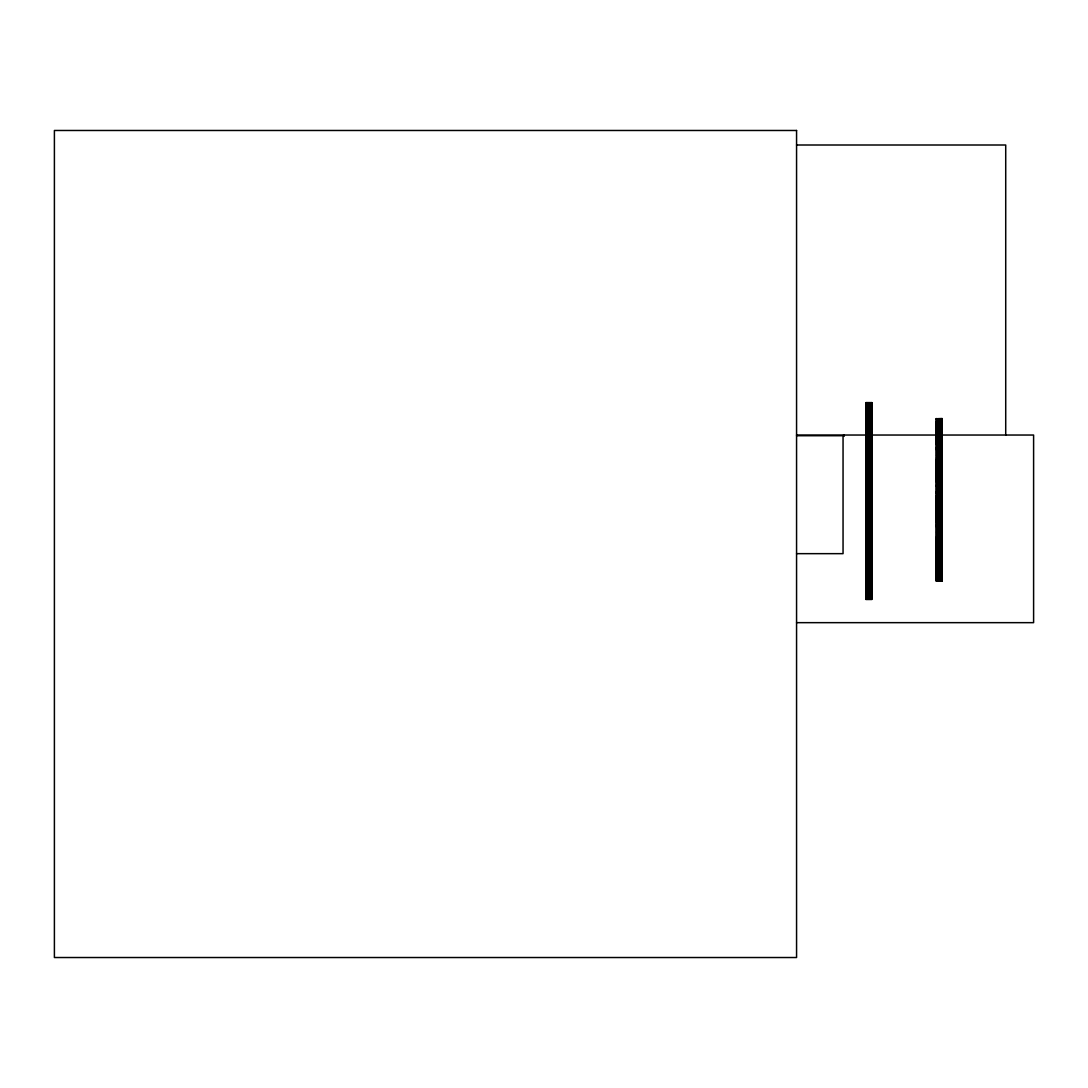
<?xml version="1.0" encoding="UTF-8"?>
<svg xmlns="http://www.w3.org/2000/svg" width="1088" height="1088" viewBox="0 0 1088 1088"><rect width="100%" height="100%" fill="white"/><g stroke="black" fill="none" stroke-linecap="round" stroke-linejoin="round"><path stroke-width="1.5" d="M796.566 145.003L1005.72 145.003L1005.72 435.037M865.994 402.832L871.801 402.832M865.994 403.199L871.801 403.172M865.994 403.743L871.801 403.743M870.93 403.92L870.93 598.291M865.994 404.11L871.801 404.11M865.994 404.532L871.801 404.532M865.994 405.008L871.801 405.008M865.994 405.334L871.801 405.334M865.994 405.906L871.801 405.906M865.994 406.123L871.801 406.123M865.994 406.912L871.801 406.803M865.994 407.714L871.801 407.714M865.994 408.503L871.801 408.503M865.994 408.612L871.801 408.612M865.994 409.306L871.801 409.306M865.994 409.51L871.801 409.51M865.994 410.094L871.801 410.094M865.994 410.407L871.801 410.407M865.994 410.897L871.801 410.897M865.994 411.318L871.801 411.318M865.994 411.686L871.801 411.686M865.994 412.216L871.801 412.216M865.994 412.474L871.801 412.474M865.994 413.277L871.801 413.114M865.994 414.011L871.801 414.066M865.994 414.868L871.801 414.868M865.994 414.922L871.801 414.922M865.994 415.657L871.801 415.657M865.994 415.82L871.801 415.82M865.994 416.459L871.801 416.459M865.994 416.718L871.801 416.718M865.994 417.248L871.801 417.248M865.994 417.629L871.801 417.629M865.994 418.05L871.801 418.05M865.994 418.526L871.801 418.526M865.994 418.839L871.801 418.839M942.099 418.744L936.292 418.744L942.099 418.513L942.099 581.21M936.292 419.057L942.099 419.098M936.292 419.193L942.099 419.193M865.994 419.424L871.801 419.642M936.292 419.682L942.099 419.75M865.994 420.335L871.801 420.498M936.292 420.648L942.099 420.566M865.994 421.233L871.801 421.41M936.292 421.437L942.099 421.437M936.292 421.559L942.099 421.559M865.994 422.13L871.801 422.13M865.994 422.321L871.801 422.321M936.292 422.321L942.099 422.321M936.292 422.457L942.099 422.457M865.994 423.042L871.801 423.042M865.994 423.232L871.801 423.232M936.292 423.205L942.099 423.205M936.292 423.368L942.099 423.368M865.994 423.939L871.801 423.939M865.994 424.143L871.801 424.143M936.292 424.089L942.099 424.089M936.292 424.266L942.099 424.266M865.994 424.837L871.801 424.837M865.994 425.068L871.801 425.068M936.292 424.973L942.099 424.973M936.292 425.177L942.099 425.177M865.994 425.748L871.801 425.748M865.994 425.979L871.801 425.979M936.292 425.857L942.099 425.857M936.292 426.074L942.099 426.074M865.994 426.646L871.801 426.646M865.994 426.89L871.801 426.89M936.292 426.727L942.099 426.727M936.292 426.986L942.099 426.986M865.994 427.543L871.801 427.543M865.994 427.802L871.801 427.802M936.292 427.611L942.099 427.611M936.292 427.883L942.099 427.883M865.994 428.454L871.801 428.454M936.292 428.495L942.099 428.495M865.994 428.713L871.801 428.713M936.292 428.794L942.099 428.794M865.994 429.352L871.801 429.352M936.292 429.379L942.099 429.379M865.994 429.624L871.801 429.624M936.292 429.692L942.099 429.692M865.994 430.25L871.801 430.25M936.292 430.263L942.099 430.263M865.994 430.535L871.801 430.535M936.292 430.59L942.099 430.59M865.994 431.147L871.801 431.147M936.292 431.147L942.099 431.147M865.994 431.446L871.801 431.446M936.292 431.501L942.099 431.501M865.994 432.058L871.801 432.058M936.292 432.018L942.099 432.018M865.994 432.358L871.801 432.358M936.292 432.398L942.099 432.398M865.994 432.956L871.801 432.956M936.292 432.902L942.099 432.902M865.994 433.269L871.801 433.269M936.292 433.31L942.099 433.31M865.994 433.854L871.801 433.854M936.292 433.786L942.099 433.786M865.994 434.18L871.801 434.18M936.292 434.207L942.099 434.207M865.994 434.765L871.801 434.765M936.292 434.67L942.099 434.67M796.566 435.037L867.408 435.037M870.781 435.037L937.094 435.037M941.623 435.037L1033.6 435.037L1033.6 622.662L796.566 622.662M865.994 435.091L871.801 435.091M936.292 435.105L942.099 435.105M796.566 435.717L843.05 435.717L843.05 553.656L796.566 553.656M865.994 435.662L871.801 435.662M936.292 435.54L942.099 435.54M865.994 436.002L871.801 436.002M936.292 436.016L942.099 436.016M865.994 436.56L871.801 436.56M936.292 436.424L942.099 436.424M865.994 436.914L871.801 436.914M936.292 436.914L942.099 436.914M936.292 437.308L942.099 437.308M865.994 437.458L871.801 437.458M865.994 437.825L871.801 437.825M936.292 437.825L942.099 437.825M936.292 438.192L942.099 438.192M865.994 438.355L871.801 438.355M865.994 438.736L871.801 438.736M936.292 438.722L942.099 438.722M936.292 439.076L942.099 439.076M865.994 439.266L871.801 439.266M865.994 439.647L871.801 439.647M936.292 439.634L942.099 439.634M936.292 439.946L942.099 439.946M865.994 440.164L871.801 440.164M865.994 440.558L871.801 440.558M936.292 440.531L942.099 440.531M936.292 440.83L942.099 440.83M865.994 441.062L871.801 441.062M865.994 441.47L871.801 441.47M936.292 441.429L942.099 441.429M936.292 441.714L942.099 441.714M865.994 441.959L871.801 441.959M865.994 442.381L871.801 442.381M936.292 442.34L942.099 442.34M936.292 442.585L942.099 442.585M865.994 442.857L871.801 442.857M865.994 443.292L871.801 443.292M936.292 443.238L942.099 443.238M936.292 443.469L942.099 443.469M865.994 443.754L871.801 443.754M865.994 444.203L871.801 444.203M936.292 444.135L942.099 444.135M936.292 444.353L942.099 444.353M865.994 444.666L871.801 444.666M865.994 445.114L871.801 445.114M936.292 445.046L942.099 445.223M865.994 445.563L871.801 445.563M865.994 446.026L871.801 446.026M936.292 445.944L942.099 446.107M865.994 446.461L871.801 446.461M865.994 446.923L871.801 446.923M936.292 446.842L942.099 446.991M865.994 447.358L871.801 447.358M936.292 447.753L942.099 447.753M865.994 447.834L871.801 447.834M936.292 447.862L942.099 447.862M865.994 448.256L871.801 448.256M936.292 448.65L942.099 448.65M865.994 448.746L871.801 448.746M936.292 448.746L942.099 448.746M865.994 449.154L871.801 449.154M936.292 449.548L942.099 449.548M865.994 449.657L871.801 449.657M936.292 449.63L942.099 449.63M865.994 450.051L871.801 450.051M865.994 450.568L871.801 450.568M865.994 450.949L871.801 450.949M865.994 451.479L871.801 451.479M865.994 451.846L871.801 451.846M936.292 452.268L942.099 452.254M865.994 452.377L871.801 452.377M865.994 452.744L871.801 452.744M936.292 453.152L942.099 453.138M865.994 453.288L871.801 453.288M865.994 453.642L871.801 453.642M936.292 454.05L942.099 454.022M865.994 454.199L871.801 454.199M865.994 454.539L871.801 454.539M936.292 454.947L942.099 454.906M865.994 455.11L871.801 455.11M865.994 455.437L871.801 455.437M936.292 455.777L942.099 455.858M865.994 456.008L871.801 456.008M865.994 456.334L871.801 456.334M936.292 456.756L942.099 456.647M865.994 456.919L871.801 456.919M865.994 457.232L871.801 457.232M936.292 457.654L942.099 457.531M865.994 457.83L871.801 457.83M865.994 458.13L871.801 458.13M936.292 458.402L942.099 458.551M865.994 458.728L871.801 458.728M865.994 459.027L871.801 459.027M936.292 459.286L942.099 459.286M936.292 459.449L942.099 459.449M865.994 459.639L871.801 459.639M865.994 459.925L871.801 459.925M936.292 460.17L942.099 460.17M936.292 460.346L942.099 460.346M865.994 460.537L871.801 460.537M865.994 460.822L871.801 460.822M936.292 461.04L942.099 461.04M936.292 461.258L942.099 461.258M865.994 461.448L871.801 461.448M865.994 461.706L871.801 461.706M936.292 461.91L942.099 461.91M936.292 462.142L942.099 462.142M865.994 462.359L871.801 462.359M865.994 462.604L871.801 462.604M936.292 462.794L942.099 462.794M936.292 463.039L942.099 463.039M865.994 463.257L871.801 463.257M865.994 463.502L871.801 463.502M936.292 463.665L942.099 463.665M936.292 463.95L942.099 463.95M865.994 464.154L871.801 464.154M865.994 464.399L871.801 464.399M936.292 464.535L942.099 464.535M936.292 464.834L942.099 464.834M865.994 465.066L871.801 465.066M865.994 465.283L871.801 465.283M936.292 465.419L942.099 465.419M936.292 465.732L942.099 465.732M865.994 465.963L871.801 465.963M865.994 466.181L871.801 466.181M936.292 466.29L942.099 466.29M936.292 466.643L942.099 466.643M865.994 466.874L871.801 466.874M865.994 467.078L871.801 467.078M936.292 467.16L942.099 467.16M936.292 467.527L942.099 467.527M865.994 467.772L871.801 467.772M865.994 467.962L871.801 467.962M936.292 468.044L942.099 468.044M936.292 468.425L942.099 468.425M865.994 468.67L871.801 468.67M865.994 468.86L871.801 468.86M936.292 468.914L942.099 468.914M936.292 469.322L942.099 469.322M865.994 469.581L871.801 469.581M865.994 469.744L871.801 469.744M936.292 469.785L942.099 469.785M936.292 470.22L942.099 470.22M865.994 470.478L871.801 470.642M936.292 470.669L942.099 470.669M936.292 471.118L942.099 471.118M865.994 471.376L871.801 471.526M936.292 471.539L942.099 471.539M936.292 472.015L942.099 472.015M865.994 472.274L871.801 472.423M936.292 472.41L942.099 472.41M936.292 472.899L942.099 472.899M865.994 473.307L871.801 473.185M936.292 473.28L942.099 473.28M936.292 473.797L942.099 473.797M865.994 474.082L871.801 474.191M936.292 474.15L942.099 474.15M936.292 474.694L942.099 474.694M865.994 475.089L871.801 474.98M936.292 475.021L942.099 475.021M936.292 475.578L942.099 475.578M865.994 475.973L871.801 475.878M936.292 475.891L942.099 475.891M936.292 476.476L942.099 476.476M865.994 476.857L871.801 476.775M936.292 476.762L942.099 476.762M936.292 477.374L942.099 477.374M936.292 477.632L942.099 477.632M865.994 477.673L871.801 477.741M936.292 478.258L942.099 478.258M936.292 478.502L942.099 478.502M936.292 479.155L942.099 479.155M865.994 479.468L871.801 479.468M936.292 479.373L942.099 479.373M865.994 479.522L871.801 479.522M936.292 480.039L942.099 480.039M936.292 480.243L942.099 480.243M936.292 480.937L942.099 480.937M865.994 481.29L871.801 481.25M936.292 481.114L942.099 481.114M936.292 481.821L942.099 481.821M865.994 482.174L871.801 482.147M936.292 481.97L942.099 481.97M936.292 482.841L942.099 482.718M865.994 483.045L871.801 483.058M936.292 483.711L942.099 483.602M865.994 483.942L871.801 483.929M936.292 484.486L942.099 484.568M865.994 484.826L871.801 484.826M936.292 485.37L942.099 485.37M936.292 485.438L942.099 485.438M865.994 485.724L871.801 485.71M936.292 486.254L942.099 486.254M936.292 486.309L942.099 486.309M865.994 486.581L871.801 486.608M936.292 487.138L942.099 487.166M865.994 487.465L871.801 487.506M936.292 488.036L942.099 488.022M865.994 488.349L871.801 488.39M936.292 488.906L942.099 488.893M936.292 489.75L942.099 489.79M936.292 490.606L942.099 490.674M865.994 490.974L871.801 490.974M865.994 491.055L871.801 491.055M936.292 491.477L942.099 491.477M936.292 491.558L942.099 491.558M865.994 491.939L871.801 491.858M936.292 492.334L942.099 492.334M936.292 492.442L942.099 492.442M865.994 492.823L871.801 492.728M936.292 493.19L942.099 493.19M936.292 493.326L942.099 493.326M865.994 493.612L871.801 493.707M936.292 494.047L942.099 494.197M865.994 494.591L871.801 494.482M936.292 494.904L942.099 495.081M865.994 495.353L871.801 495.475M936.292 495.761L942.099 495.761M936.292 495.951L942.099 495.951M865.994 496.223L871.801 496.223M865.994 496.359L871.801 496.359M936.292 496.618L942.099 496.618M936.292 496.835L942.099 496.835M865.994 497.094L871.801 497.094M865.994 497.243L871.801 497.243M936.292 497.474L942.099 497.474M936.292 497.706L942.099 497.706M865.994 497.978L871.801 497.978M865.994 498.127L871.801 498.127M936.292 498.318L942.099 498.318M936.292 498.59L942.099 498.59M865.994 498.848L871.801 498.848M865.994 499.011L871.801 499.011M936.292 499.188L942.099 499.188M936.292 499.46L942.099 499.46M865.994 499.705L871.801 499.705M865.994 499.882L871.801 499.882M936.292 500.045L942.099 500.045M936.292 500.33L942.099 500.33M865.994 500.766L871.801 500.575M936.292 500.888L942.099 500.888M936.292 501.201L942.099 501.201M865.994 501.446L871.801 501.446M865.994 501.636L871.801 501.636M936.292 501.758L942.099 501.758M936.292 502.071L942.099 502.071M865.994 502.316L871.801 502.316M865.994 502.506L871.801 502.506M936.292 502.602L942.099 502.602M936.292 502.928L942.099 502.928M865.994 503.186L871.801 503.186M865.994 503.377L871.801 503.377M936.292 503.458L942.099 503.458M936.292 503.798L942.099 503.798M865.994 504.043L871.801 504.043M865.994 504.247L871.801 504.247M936.292 504.315L942.099 504.315M936.292 504.669L942.099 504.669M865.994 504.914L871.801 504.914M865.994 505.118L871.801 505.118M936.292 505.158L942.099 505.158M936.292 505.539L942.099 505.539M865.994 505.77L871.801 505.77M865.994 505.974L871.801 505.974M936.292 506.002L942.099 506.002M936.292 506.396L942.099 506.396M865.994 506.641L871.801 506.641M865.994 506.845L871.801 506.845M936.292 506.858L942.099 506.858M936.292 507.266L942.099 507.266M865.994 507.498L871.801 507.498M865.994 507.702L871.801 507.702M936.292 507.702L942.099 507.702M936.292 508.123L942.099 508.123M865.994 508.354L871.801 508.354M865.994 508.572L871.801 508.572M936.292 508.545L942.099 508.545M936.292 508.98L942.099 508.98M865.994 509.225L871.801 509.225M936.292 509.388L942.099 509.388M865.994 509.429L871.801 509.429M936.292 509.837L942.099 509.837M865.994 510.082L871.801 510.082M865.994 510.286L871.801 510.286M936.292 510.231L942.099 510.231M936.292 510.694L942.099 510.694M865.994 510.938L871.801 510.938M865.994 511.156L871.801 511.156M936.292 511.074L942.099 511.074M936.292 511.55L942.099 511.55M865.994 511.795L871.801 511.795M865.994 512.013L871.801 512.013M936.292 511.918L942.099 511.918M936.292 512.407L942.099 512.407M865.994 512.638L871.801 512.638M936.292 512.747L942.099 512.747M865.994 512.87L871.801 512.87M936.292 513.264L942.099 513.264M865.994 513.495L871.801 513.495M936.292 513.59L942.099 513.59M865.994 513.726L871.801 513.726M936.292 514.107L942.099 514.107M865.994 514.352L871.801 514.352M865.994 514.583L871.801 514.583M936.292 514.42L942.099 514.42M936.292 514.964L942.099 514.964M865.994 515.209L871.801 515.209M936.292 515.263L942.099 515.263M865.994 515.44L871.801 515.44M936.292 515.807L942.099 515.807M865.994 516.052L871.801 516.052M936.292 516.093L942.099 516.093M865.994 516.283L871.801 516.283M936.292 516.65L942.099 516.65M865.994 516.909L871.801 516.909M936.292 516.922L942.099 516.922M865.994 517.14L871.801 517.14M936.292 517.507L942.099 517.507M865.994 517.752L871.801 517.752M936.292 517.752L942.099 517.752M865.994 517.983L871.801 517.983M936.292 518.35L942.099 518.35M865.994 518.595L871.801 518.595M936.292 518.582L942.099 518.582M865.994 518.84L871.801 518.84M936.292 519.194L942.099 519.194M865.994 519.452L871.801 519.452M936.292 519.398L942.099 519.398M865.994 519.683L871.801 519.683M936.292 520.023L942.099 520.023M936.292 520.227L942.099 520.227M865.994 520.295L871.801 520.295M865.994 520.526L871.801 520.526M936.292 520.866L942.099 520.866M865.994 521.138L871.801 521.138M936.292 521.057L942.099 521.057M865.994 521.383L871.801 521.383M936.292 521.71L942.099 521.71M865.994 521.982L871.801 521.982M936.292 521.873L942.099 521.873M865.994 522.226L871.801 522.226M936.292 522.539L942.099 522.539M936.292 522.689L942.099 522.689M865.994 522.811L871.801 522.811M865.994 523.07L871.801 523.07M865.994 523.654L871.801 523.654M865.994 523.899L871.801 523.899M936.292 524.212L942.099 524.334M865.994 524.498L871.801 524.498M865.994 524.742L871.801 524.742M936.292 525.042L942.099 525.042M936.292 525.15L942.099 525.15M865.994 525.327L871.801 525.327M865.994 525.586L871.801 525.586M936.292 525.871L942.099 525.871M865.994 526.17L871.801 526.17M936.292 525.953L942.099 525.953M865.994 526.429L871.801 526.429M936.292 526.769L942.099 526.701M865.994 527L871.801 527M865.994 527.258L871.801 527.258M865.994 527.83L871.801 527.83M865.994 528.088L871.801 528.088M936.292 528.346L942.099 528.387M865.994 528.659L871.801 528.659M865.994 528.931L871.801 528.931M936.292 529.176L942.099 529.203M865.994 529.502L871.801 529.502M865.994 529.761L871.801 529.761M936.292 530.006L942.099 529.992M865.994 530.318L871.801 530.318M865.994 530.59L871.801 530.59M936.292 530.808L942.099 530.808M865.994 531.148L871.801 531.148M865.994 531.42L871.801 531.42M936.292 531.61L942.099 531.638M865.994 531.978L871.801 531.978M865.994 532.25L871.801 532.25M936.292 532.454L942.099 532.426M865.994 532.794L871.801 532.794M865.994 533.066L871.801 533.066M936.292 533.229L942.099 533.27M865.994 533.623L871.801 533.623M865.994 533.895L871.801 533.895M936.292 534.018L942.099 534.086M865.994 534.439L871.801 534.439M865.994 534.711L871.801 534.711M936.292 534.82L942.099 534.902M865.994 535.255L871.801 535.255M865.994 535.541L871.801 535.541M865.994 536.085L871.801 536.085M865.994 536.357L871.801 536.357M936.292 536.52L942.099 536.411M865.994 536.901L871.801 536.901M865.994 537.173L871.801 537.173M936.292 537.214L942.099 537.214M936.292 537.336L942.099 537.336M865.994 537.703L871.801 537.703M865.994 537.989L871.801 537.989M936.292 538.138L942.099 538.002M865.994 538.519L871.801 538.519M865.994 538.805L871.801 538.805M936.292 538.805L942.099 538.805M936.292 538.954L942.099 538.954M865.994 539.335L871.801 539.335M865.994 539.621L871.801 539.621M936.292 539.594L942.099 539.757M865.994 540.138L871.801 540.138M865.994 540.423L871.801 540.423M936.292 540.382L942.099 540.382M936.292 540.559L942.099 540.559M865.994 540.954L871.801 540.954M865.994 541.239L871.801 541.239M936.292 541.171L942.099 541.171M936.292 541.362L942.099 541.362M865.994 541.756L871.801 541.756M936.292 541.96L942.099 541.96M865.994 542.042L871.801 542.042M936.292 542.164L942.099 542.164M865.994 542.558L871.801 542.558M865.994 542.844L871.801 542.844M936.292 542.762L942.099 542.762M936.292 542.98L942.099 542.98M865.994 543.361L871.801 543.361M936.292 543.538L942.099 543.538M865.994 543.66L871.801 543.66M936.292 543.769L942.099 543.769M865.994 544.163L871.801 544.163M865.994 544.449L871.801 544.449M936.292 544.326L942.099 544.326M936.292 544.571L942.099 544.571M865.994 544.966L871.801 544.966M936.292 545.115L942.099 545.115M865.994 545.251L871.801 545.251M936.292 545.374L942.099 545.374M865.994 545.754L871.801 545.754M865.994 546.054L871.801 546.054M936.292 545.904L942.099 545.904M936.292 546.176L942.099 546.176M865.994 546.557L871.801 546.557M936.292 546.693L942.099 546.693M865.994 546.856L871.801 546.856M936.292 546.978L942.099 546.978M865.994 547.346L871.801 547.346M936.292 547.482L942.099 547.482M865.994 547.645L871.801 547.645M936.292 547.767L942.099 547.767M865.994 548.134L871.801 548.134M936.292 548.257L942.099 548.257M865.994 548.434L871.801 548.434M936.292 548.556L942.099 548.556M865.994 548.923L871.801 548.923M936.292 549.018L942.099 549.018M865.994 549.222L871.801 549.222M936.292 549.331L942.099 549.331M865.994 549.712L871.801 549.712M936.292 549.794L942.099 549.794M865.994 550.011L871.801 550.011M936.292 550.093L942.099 550.093M865.994 550.501L871.801 550.501M936.292 550.569L942.099 550.569M865.994 550.8L871.801 550.8M936.292 550.868L942.099 550.868M865.994 551.29L871.801 551.29M936.292 551.33L942.099 551.33M865.994 551.589L871.801 551.589M936.292 551.63L942.099 551.63M865.994 552.065L871.801 552.065M936.292 552.092L942.099 552.092M865.994 552.364L871.801 552.364M936.292 552.391L942.099 552.391M865.994 552.84L871.801 552.84M936.292 552.854L942.099 552.854M865.994 553.153L871.801 553.153M936.292 553.166L942.099 553.166M865.994 553.629L871.801 553.629M936.292 553.615L942.099 553.615M865.994 553.928L871.801 553.928M936.292 553.928L942.099 553.928M865.994 554.39L871.801 554.39M936.292 554.377L942.099 554.377M865.994 554.703L871.801 554.703M936.292 554.69L942.099 554.69M865.994 555.166L871.801 555.166M936.292 555.138L942.099 555.138M865.994 555.478L871.801 555.478M936.292 555.451L942.099 555.451M865.994 555.941L871.801 555.941M936.292 555.9L942.099 555.9M936.292 556.213L942.099 556.213M865.994 556.702L871.801 556.702M936.292 556.648L942.099 556.648M865.994 557.002L871.801 557.002M936.292 556.961L942.099 556.961M936.292 557.41L942.099 557.41M865.994 557.478L871.801 557.478M865.994 557.75L871.801 557.75M936.292 557.722L942.099 557.722M865.994 558.239L871.801 558.239M936.292 558.158L942.099 558.158M936.292 558.484L942.099 558.484M865.994 559.001L871.801 559.001M936.292 558.906L942.099 558.906M865.994 559.246L871.801 559.246M936.292 559.232L942.099 559.232M936.292 559.667L942.099 559.667M865.994 559.762L871.801 559.762M865.994 559.994L871.801 559.994M936.292 559.994L942.099 559.994M865.994 560.524L871.801 560.524M936.292 560.402L942.099 560.402M936.292 560.742L942.099 560.742M865.994 561.272L871.801 561.272M936.292 561.15L942.099 561.15M936.292 561.476L942.099 561.476M865.994 562.02L871.801 562.21M936.292 562.238L942.099 562.238M936.292 562.646L942.099 562.646M865.994 562.782L871.801 562.782M936.292 562.972L942.099 562.972M865.994 563.516L871.801 563.516M936.292 563.38L942.099 563.38M936.292 563.706L942.099 563.706M865.994 564.414L871.801 564.264M936.292 564.468L942.099 564.468M936.292 564.862L942.099 564.862M865.994 565.012L871.801 565.012M936.292 565.202L942.099 565.202M936.292 565.583L942.099 565.583M865.994 565.746L871.801 565.746M936.292 565.923L942.099 565.923M865.994 566.481L871.801 566.481M936.292 566.331L942.099 566.331M865.994 566.59L871.801 566.59M936.292 566.685L942.099 566.685M865.994 567.229L871.801 567.229M936.292 567.406L942.099 567.406M936.292 567.786L942.099 567.786M865.994 567.95L871.801 567.95M936.292 568.14L942.099 568.14M936.292 568.534L942.099 568.534M865.994 568.752L871.801 568.684M936.292 568.874L942.099 568.874M865.994 569.418L871.801 569.418M936.292 569.609L942.099 569.609M865.994 570.139L871.801 570.139M936.292 569.976L942.099 569.976M936.292 570.33L942.099 570.33M936.292 570.71L942.099 570.71M865.994 570.887L871.801 570.86M936.292 571.064L942.099 571.064M865.994 571.581L871.801 571.581M936.292 571.785L942.099 571.785M936.292 572.138L942.099 572.138M865.994 572.288L871.801 572.288M936.292 572.492L942.099 572.492M865.994 572.995L871.801 573.009M936.292 572.886L942.099 572.886M936.292 573.24L942.099 573.24M865.994 573.716L871.801 573.716M936.292 573.961L942.099 573.961M865.994 574.423L871.801 574.423M936.292 574.287L942.099 574.287M936.292 574.654L942.099 574.654M865.994 575.13L871.801 575.076M936.292 575.035L942.099 575.035M936.292 575.402L942.099 575.402M865.994 575.824L871.801 575.824M936.292 576.11L942.099 576.11M936.292 576.422L942.099 576.422M865.994 576.518L871.801 576.518M936.292 576.79L942.099 576.79M865.994 577.225L871.801 577.225M936.292 577.198L942.099 577.198M936.292 577.565L942.099 577.565M865.994 577.81L871.801 577.81M865.994 577.918L871.801 577.918M936.292 577.891L942.099 577.891M936.292 578.272L942.099 578.272M865.994 578.49L871.801 578.49M865.994 578.598L871.801 578.598M936.292 578.544L942.099 578.544M936.292 578.925L942.099 578.925M865.994 579.156L871.801 579.156M865.994 579.278L871.801 579.278M936.292 579.414L942.099 579.414M865.994 579.822L871.801 579.822M936.292 579.822L942.099 579.822M865.994 579.972L871.801 579.972M865.994 580.489L871.801 580.489M936.292 580.502L942.099 580.502M865.994 580.652L871.801 580.652M936.292 580.638L942.099 580.638M936.292 580.965L942.099 580.965M865.994 581.155L871.801 581.155M942.099 581.128L936.292 581.21L936.292 418.513M865.994 581.318L871.801 581.318M865.994 581.808L871.801 581.808M865.994 581.998L871.801 581.998M865.994 582.665L871.801 582.665M865.994 583.127L871.801 583.127M865.994 583.331L871.801 583.331M865.994 583.766L871.801 583.766M865.994 583.998L871.801 583.998M865.994 584.419L871.801 584.419M865.994 584.65L871.801 584.65M865.994 585.058L871.801 585.058M865.994 585.303L871.801 585.303M865.994 585.956L871.801 585.956M865.994 586.337L871.801 586.337M865.994 586.609L871.801 586.609M865.994 587.248L871.801 587.248M865.994 587.588L871.801 587.588M865.994 587.887L871.801 587.887M865.994 588.186L871.801 588.186M865.994 588.526L871.801 588.526M865.994 588.771L871.801 588.771M865.994 589.152L871.801 589.152M865.994 589.329L871.801 589.329M865.994 589.791L871.801 589.791M865.994 590.485L871.801 590.403M865.994 591.015L871.801 591.015M865.994 591.614L871.801 591.641M865.994 592.239L871.801 592.239M865.994 593.45L871.801 593.273M865.994 593.817L871.801 593.817M865.994 594.034L871.801 594.034M865.994 594.619L871.801 594.619M865.994 594.905L871.801 594.905M865.994 595.231L871.801 595.231M865.994 595.925L871.801 595.789M865.994 596.36L871.801 596.36M865.994 596.999L871.801 596.958M865.994 597.489L871.801 597.489M865.994 598.087L871.801 598.087M865.994 598.726L871.801 598.726M865.994 599.189L871.801 599.189M941.814 419.669L941.814 580.026M941.229 576.885L941.229 577.578M939.27 419.098L939.42 561.15M939.27 561.898L939.42 562.646M939.27 564.128L939.42 565.583M939.27 567.066L939.42 567.786M939.27 569.255L939.42 569.976M939.27 571.445L939.42 572.138M939.42 573.607L939.27 574.287M939.27 577.198L939.42 577.891M939.121 419.098L939.121 561.15M939.121 561.898L939.121 562.646M939.121 564.128L939.121 565.583M939.121 567.066L939.121 567.786M939.121 569.255L939.121 569.976M939.121 571.445L939.121 572.138M939.121 573.607L939.121 574.287M939.121 577.198L939.121 577.891M938.971 419.098L938.971 561.15M938.971 561.898L938.971 562.646M938.971 564.128L938.971 565.583M938.971 567.066L938.971 567.786M938.971 569.255L938.971 569.976M938.971 571.445L938.971 572.138M938.971 573.607L938.971 574.287M938.971 577.198L938.971 577.891M868.972 403.226L869.122 561.476M868.972 562.21L869.122 563.679M868.972 564.414L868.972 565.869M868.972 566.59L868.972 568.031M868.972 568.752L868.972 570.18M868.972 570.887L869.122 572.288M868.972 572.995L869.122 574.382M869.122 575.076L868.972 576.45M868.972 578.49L869.122 579.822M868.972 591.614L868.972 593.817M868.822 403.226L868.822 561.476M868.822 562.21L868.822 563.679M868.822 564.414L868.822 565.869M868.822 566.59L868.822 568.031M868.822 568.752L868.822 570.18M868.822 570.887L868.822 572.288M868.822 572.995L868.822 574.382M868.822 575.076L868.822 576.45M868.822 578.49L868.822 579.822M868.822 591.614L868.822 593.817M868.686 403.226L868.686 561.476M868.686 562.21L868.686 563.679M868.686 564.414L868.686 565.869M868.686 566.59L868.686 568.031M868.686 568.752L868.686 570.18M868.686 570.887L868.686 572.288M868.686 572.995L868.686 574.382M868.686 575.076L868.686 576.45M868.686 578.49L868.686 579.822M868.686 591.614L868.686 593.817M844.261 435.037L844.261 436.193L843.254 435.322M796.566 130.478L54.4 130.478L54.4 957.522L796.566 957.522L796.566 130.478M871.801 402.614L865.994 402.587L865.994 599.488L871.801 599.488L871.801 402.587M942.099 450.459L936.292 450.459L942.099 450.5M942.099 451.357L936.292 451.357L942.099 451.384M871.801 478.57L865.994 478.57L871.801 478.625M871.801 480.352L865.994 480.352L871.801 480.406M871.801 489.219L865.994 489.219L871.801 489.274M871.801 490.103L865.994 490.103L871.801 490.171M942.099 523.369L936.292 523.369L942.099 523.505M942.099 527.517L936.292 527.517L942.099 527.585M942.099 535.622L936.292 535.622L942.099 535.704M871.801 592.715L865.994 592.715L871.801 592.838"/></g></svg>
